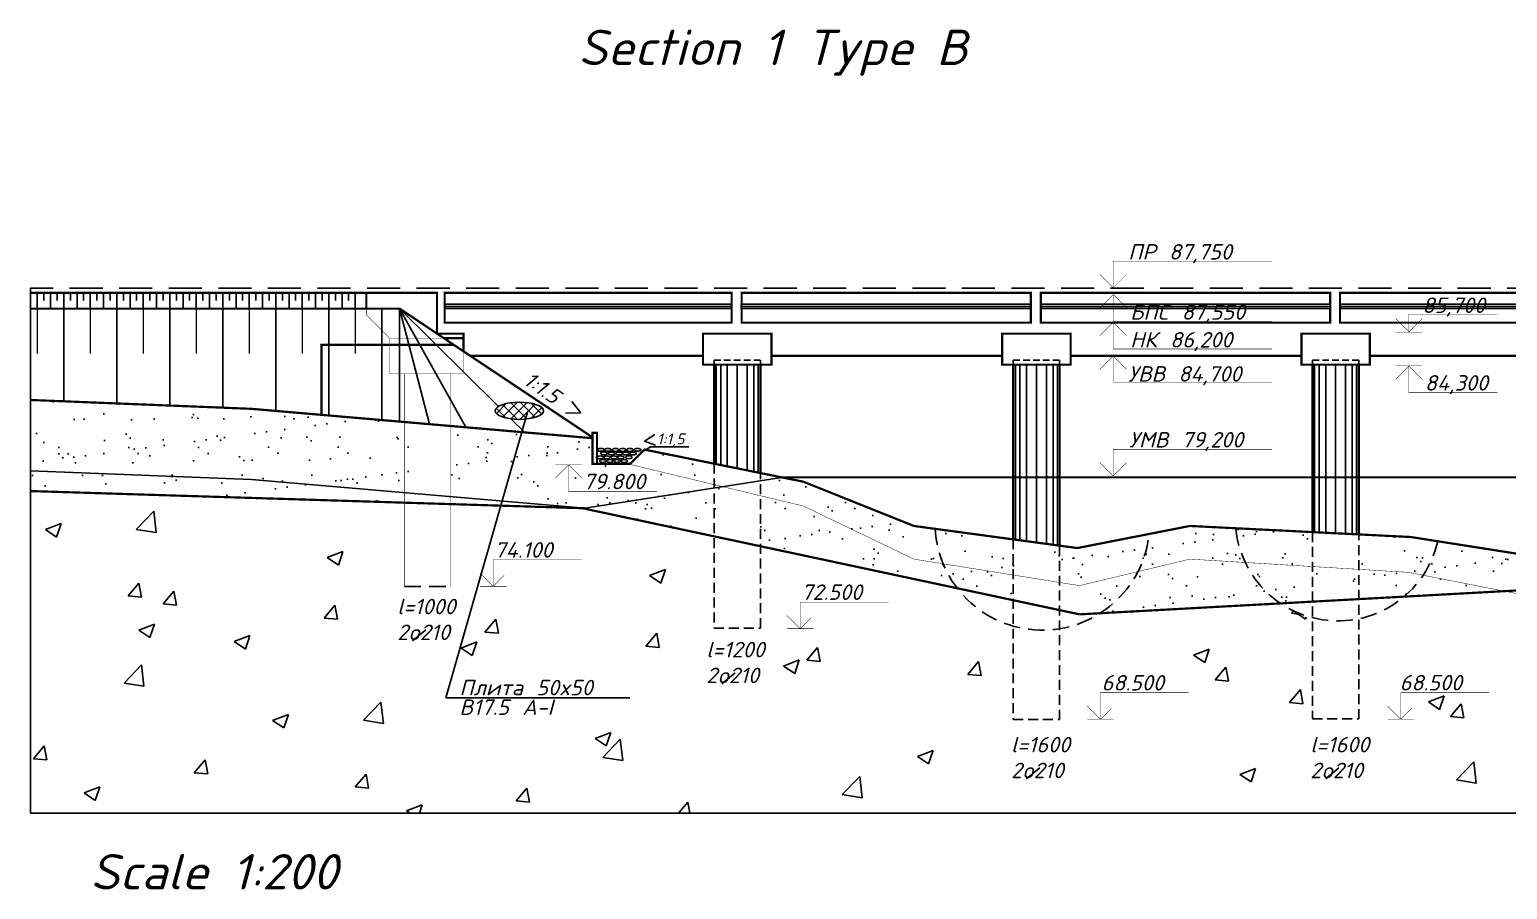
# Model space of a CAD drawing. Extents: x 107 to 891, y -110 to 307.
# Drawn here: x 107.2 to 441.9, y -106 to 88.5 of the extents above; entities that cross this region are included whole.
import ezdxf

# ---------------------------------------------------------------- set-up
doc = ezdxf.new("R2010")
doc.units = 0
doc.header["$LTSCALE"] = 1.178451
for name, pattern in [('DASHED2', [9.525, 6.35, -3.175]), ('HIDDEN', [9.525, 6.35, -3.175]), ('HIDDEN2', [4.7625, 3.175, -1.5875])]:
    doc.linetypes.add(name, pattern=pattern)
doc.layers.get('0').update_dxf_attribs({"linetype": 'CONTINUOUS'})
doc.layers.get('DEFPOINTS').update_dxf_attribs({"linetype": 'CONTINUOUS'})
doc.layers.add('2', color=7, linetype='CONTINUOUS')
doc.layers.get('0').off()
doc.styles.add('RAZMER', font='txt.shx', dxfattribs={"oblique": 15, "height": 2.5})
doc.styles.get("Standard").update_dxf_attribs({"font": 'txt.shx', "oblique": 15})
doc.styles.add('STYLE1', font='romant.shx', dxfattribs={"oblique": 15, "height": 8})
doc.linetypes.add('ZIGZAG', pattern='A,0.75,-0.2,[131,ltypeshp.shx,S=0.2,R=180,X=0.2,Y=0],-0.2', length=1.15)
doc.dimstyles.new('ISO-25_WS', dxfattribs={"dimscale": 1.178451, "dimtxt": 2.5, "dimasz": 2.5, "dimexe": 1.25, "dimexo": 0.625, "dimtad": 1, "dimdec": 4, "dimdsep": 46, "dimtxsty": 'Standard', "dimcen": 2.5, "dimadec": 0, "dimazin": 0, "dimtfac": 1, "dimtdec": 4, "dimtmove": 0, "dimatfit": 3, "dimfxl": 1, "dimtolj": 1, "dimtzin": 0, "dimarcsym": 0})
pattern_1 = [(37.5, (0, 121), (-0.32001, 9.78826), [0, -7.7216, 0, -8.636, 0, -8.255]), (7.5, (0, 121), (8.99047, 14.3365), [0, -4.1656, 0, -6.9596, 0, -2.667]), (327.5, (-6.248, 121), (15.81985, 0.02874), [0, -2.54, 0, -9.144, 0, -11.938]), (317.5, (-6.248, 121), (15.27113, 4.4586), [0, -1.27, 0, -5.9944, 0, -6.858])]

# ---------------------------------------------------------------- blocks, each defined once
blk = doc.blocks.new('_OBLIQUE')
at = {"color": 0, "linetype": 'ByBlock'}
blk.add_line((-0.5, -0.5), (0.5, 0.5), dxfattribs=at)
blk = doc.blocks.new('*D15')
at = {"color": 0, "linetype": 'ByBlock'}
for p, q in [((395.25, 16.56), (395.25, 17.33)), ((410.75, 16.56), (410.75, 17.33)), ((395.25, 16.08), (410.75, 16.08))]:
    blk.add_line(p, q, dxfattribs=at)
at = {"layer": 'DEFPOINTS', "color": 0, "linetype": 'ByBlock'}
for p in [(395.25, 15.94), (410.75, 16.08), (410.75, 15.94)]:
    blk.add_point(p, dxfattribs=at)
at = {"color": 0, "linetype": 'ByBlock', "xscale": 2.5, "yscale": 2.5, "zscale": 2.5, "rotation": 180}
blk.add_blockref('_OBLIQUE', (395.25, 16.08), dxfattribs=at)
at = {"color": 0, "linetype": 'ByBlock', "xscale": 2.5, "yscale": 2.5, "zscale": 2.5}
blk.add_blockref('_OBLIQUE', (410.75, 16.08), dxfattribs=at)
at = {"color": 0, "linetype": 'ByBlock', "insert": (403, 17.95), "char_height": 2.5, "attachment_point": 5, "style": 'RAZMER'}
blk.add_mtext('\\A1;310', dxfattribs=at)
blk = doc.blocks.new('*D20')
at = {"color": 0, "linetype": 'ByBlock'}
for p, q in [((183.5, 29.6), (183.5, 47.62)), ((199.5, 29.6), (199.5, 47.62)), ((183.5, 46.38), (199.5, 46.38))]:
    blk.add_line(p, q, dxfattribs=at)
at = {"layer": 'DEFPOINTS', "color": 0, "linetype": 'ByBlock'}
for p in [(199.5, 46.38), (183.5, 28.98), (199.5, 28.98)]:
    blk.add_point(p, dxfattribs=at)
at = {"color": 0, "linetype": 'ByBlock', "xscale": 2.5, "yscale": 2.5, "zscale": 2.5, "rotation": 180}
blk.add_blockref('_OBLIQUE', (183.5, 46.38), dxfattribs=at)
at = {"color": 0, "linetype": 'ByBlock', "xscale": 2.5, "yscale": 2.5, "zscale": 2.5}
blk.add_blockref('_OBLIQUE', (199.5, 46.38), dxfattribs=at)
at = {"color": 0, "linetype": 'ByBlock', "insert": (191.5, 48.25), "char_height": 2.5, "attachment_point": 5, "style": 'RAZMER'}
blk.add_mtext('\\A1;320', dxfattribs=at)
blk = doc.blocks.new('*D22')
at = {"color": 0, "linetype": 'ByBlock'}
for p, q in [((183.5, 30.23), (183.5, 61.25)), ((622.25, 30.23), (622.25, 61.25)), ((183.5, 60), (622.25, 60))]:
    blk.add_line(p, q, dxfattribs=at)
at = {"layer": 'DEFPOINTS', "color": 0, "linetype": 'ByBlock'}
for p in [(622.25, 60), (183.5, 29.6), (622.25, 29.6)]:
    blk.add_point(p, dxfattribs=at)
at = {"color": 0, "linetype": 'ByBlock', "xscale": 2.5, "yscale": 2.5, "zscale": 2.5, "rotation": 180}
blk.add_blockref('_OBLIQUE', (183.5, 60), dxfattribs=at)
at = {"color": 0, "linetype": 'ByBlock', "xscale": 2.5, "yscale": 2.5, "zscale": 2.5}
blk.add_blockref('_OBLIQUE', (622.25, 60), dxfattribs=at)
at = {"color": 0, "linetype": 'ByBlock', "insert": (402.88, 61.88), "char_height": 2.5, "attachment_point": 5, "style": 'RAZMER'}
blk.add_mtext('\\A1;8775', dxfattribs=at)
blk = doc.blocks.new('*D47')
at = {"color": 0, "linetype": 'ByBlock'}
for p, q in [((201.25, 29.605), (201.25, 47.48)), ((266.25, 29.605), (266.25, 47.48)), ((201.25, 46.23), (266.25, 46.23))]:
    blk.add_line(p, q, dxfattribs=at)
at = {"layer": 'DEFPOINTS', "color": 0, "linetype": 'ByBlock'}
for p in [(266.25, 46.23), (201.25, 28.98), (266.25, 28.98)]:
    blk.add_point(p, dxfattribs=at)
at = {"color": 0, "linetype": 'ByBlock', "xscale": 2.5, "yscale": 2.5, "zscale": 2.5, "rotation": 180}
blk.add_blockref('_OBLIQUE', (201.25, 46.23), dxfattribs=at)
at = {"color": 0, "linetype": 'ByBlock', "xscale": 2.5, "yscale": 2.5, "zscale": 2.5}
blk.add_blockref('_OBLIQUE', (266.25, 46.23), dxfattribs=at)
at = {"color": 0, "linetype": 'ByBlock', "insert": (233.75, 48.105), "char_height": 2.5, "attachment_point": 5, "style": 'RAZMER'}
blk.add_mtext('\\A1;1350', dxfattribs=at)
blk = doc.blocks.new('*D48')
at = {"color": 0, "linetype": 'ByBlock'}
for p, q in [((268.5, 29.605), (268.5, 47.48)), ((334, 29.605), (334, 47.48)), ((268.5, 46.23), (334, 46.23))]:
    blk.add_line(p, q, dxfattribs=at)
at = {"layer": 'DEFPOINTS', "color": 0, "linetype": 'ByBlock'}
for p in [(334, 46.23), (268.5, 28.98), (334, 28.98)]:
    blk.add_point(p, dxfattribs=at)
at = {"color": 0, "linetype": 'ByBlock', "xscale": 2.5, "yscale": 2.5, "zscale": 2.5, "rotation": 180}
blk.add_blockref('_OBLIQUE', (268.5, 46.23), dxfattribs=at)
at = {"color": 0, "linetype": 'ByBlock', "xscale": 2.5, "yscale": 2.5, "zscale": 2.5}
blk.add_blockref('_OBLIQUE', (334, 46.23), dxfattribs=at)
at = {"color": 0, "linetype": 'ByBlock', "insert": (301.25, 48.105), "char_height": 2.5, "attachment_point": 5, "style": 'RAZMER'}
blk.add_mtext('\\A1;1350', dxfattribs=at)
blk = doc.blocks.new('*D49')
at = {"color": 0, "linetype": 'ByBlock'}
for p, q in [((336.25, 29.605), (336.25, 47.48)), ((401.75, 29.605), (401.75, 47.48)), ((336.25, 46.23), (401.75, 46.23))]:
    blk.add_line(p, q, dxfattribs=at)
at = {"layer": 'DEFPOINTS', "color": 0, "linetype": 'ByBlock'}
for p in [(401.75, 46.23), (336.25, 28.98), (401.75, 28.98)]:
    blk.add_point(p, dxfattribs=at)
at = {"color": 0, "linetype": 'ByBlock', "xscale": 2.5, "yscale": 2.5, "zscale": 2.5, "rotation": 180}
blk.add_blockref('_OBLIQUE', (336.25, 46.23), dxfattribs=at)
at = {"color": 0, "linetype": 'ByBlock', "xscale": 2.5, "yscale": 2.5, "zscale": 2.5}
blk.add_blockref('_OBLIQUE', (401.75, 46.23), dxfattribs=at)
at = {"color": 0, "linetype": 'ByBlock', "insert": (369, 48.105), "char_height": 2.5, "attachment_point": 5, "style": 'RAZMER'}
blk.add_mtext('\\A1;1350', dxfattribs=at)
blk = doc.blocks.new('*D50')
at = {"color": 0, "linetype": 'ByBlock'}
for p, q in [((404, 29.605), (404, 47.48)), ((469.5, 29.605), (469.5, 47.48)), ((404, 46.23), (469.5, 46.23))]:
    blk.add_line(p, q, dxfattribs=at)
at = {"layer": 'DEFPOINTS', "color": 0, "linetype": 'ByBlock'}
for p in [(469.5, 46.23), (404, 28.98), (469.5, 28.98)]:
    blk.add_point(p, dxfattribs=at)
at = {"color": 0, "linetype": 'ByBlock', "xscale": 2.5, "yscale": 2.5, "zscale": 2.5, "rotation": 180}
blk.add_blockref('_OBLIQUE', (404, 46.23), dxfattribs=at)
at = {"color": 0, "linetype": 'ByBlock', "xscale": 2.5, "yscale": 2.5, "zscale": 2.5}
blk.add_blockref('_OBLIQUE', (469.5, 46.23), dxfattribs=at)
at = {"color": 0, "linetype": 'ByBlock', "insert": (436.75, 48.105), "char_height": 2.5, "attachment_point": 5, "style": 'RAZMER'}
blk.add_mtext('\\A1;1350', dxfattribs=at)
blk = doc.blocks.new('*D55')
at = {"color": 0, "linetype": 'ByBlock'}
for p, q in [((401.75, 30.23), (401.75, 47.48)), ((404, 30.23), (404, 47.48)), ((401.75, 46.23), (404, 46.23))]:
    blk.add_line(p, q, dxfattribs=at)
at = {"layer": 'DEFPOINTS', "color": 0, "linetype": 'ByBlock'}
for p in [(404, 46.23), (401.75, 29.605), (404, 29.605)]:
    blk.add_point(p, dxfattribs=at)
at = {"color": 0, "linetype": 'ByBlock', "xscale": 2.5, "yscale": 2.5, "zscale": 2.5, "rotation": 180}
blk.add_blockref('_OBLIQUE', (401.75, 46.23), dxfattribs=at)
at = {"color": 0, "linetype": 'ByBlock', "xscale": 2.5, "yscale": 2.5, "zscale": 2.5}
blk.add_blockref('_OBLIQUE', (404, 46.23), dxfattribs=at)
at = {"color": 0, "linetype": 'ByBlock', "insert": (402.875, 48.105), "char_height": 2.5, "attachment_point": 5, "style": 'RAZMER'}
blk.add_mtext('\\A1;5', dxfattribs=at)
blk = doc.blocks.new('*D56')
at = {"color": 0, "linetype": 'ByBlock'}
for p, q in [((334, 30.23), (334, 47.48)), ((336.25, 30.23), (336.25, 47.48)), ((334, 46.23), (336.25, 46.23))]:
    blk.add_line(p, q, dxfattribs=at)
at = {"layer": 'DEFPOINTS', "color": 0, "linetype": 'ByBlock'}
for p in [(336.25, 46.23), (334, 29.605), (336.25, 29.605)]:
    blk.add_point(p, dxfattribs=at)
at = {"color": 0, "linetype": 'ByBlock', "xscale": 2.5, "yscale": 2.5, "zscale": 2.5, "rotation": 180}
blk.add_blockref('_OBLIQUE', (334, 46.23), dxfattribs=at)
at = {"color": 0, "linetype": 'ByBlock', "xscale": 2.5, "yscale": 2.5, "zscale": 2.5}
blk.add_blockref('_OBLIQUE', (336.25, 46.23), dxfattribs=at)
at = {"color": 0, "linetype": 'ByBlock', "insert": (335.125, 48.105), "char_height": 2.5, "attachment_point": 5, "style": 'RAZMER'}
blk.add_mtext('\\A1;5', dxfattribs=at)
blk = doc.blocks.new('*D57')
at = {"color": 0, "linetype": 'ByBlock'}
for p, q in [((266.25, 30.23), (266.25, 47.48)), ((268.5, 30.23), (268.5, 47.48)), ((268.5, 46.23), (266.25, 46.23))]:
    blk.add_line(p, q, dxfattribs=at)
at = {"layer": 'DEFPOINTS', "color": 0, "linetype": 'ByBlock'}
for p in [(266.25, 46.23), (266.25, 29.605), (268.5, 29.605)]:
    blk.add_point(p, dxfattribs=at)
at = {"color": 0, "linetype": 'ByBlock', "xscale": 2.5, "yscale": 2.5, "zscale": 2.5, "rotation": 180}
blk.add_blockref('_OBLIQUE', (266.25, 46.23), dxfattribs=at)
at = {"color": 0, "linetype": 'ByBlock', "xscale": 2.5, "yscale": 2.5, "zscale": 2.5}
blk.add_blockref('_OBLIQUE', (268.5, 46.23), dxfattribs=at)
at = {"color": 0, "linetype": 'ByBlock', "insert": (267.375, 48.105), "char_height": 2.5, "attachment_point": 5, "style": 'RAZMER'}
blk.add_mtext('\\A1;5', dxfattribs=at)
blk = doc.blocks.new('*D58')
at = {"color": 0, "linetype": 'ByBlock'}
for p, q in [((199.5, 30.23), (199.5, 47.48)), ((201.25, 30.23), (201.25, 47.48)), ((201.25, 46.23), (199.5, 46.23))]:
    blk.add_line(p, q, dxfattribs=at)
at = {"layer": 'DEFPOINTS', "color": 0, "linetype": 'ByBlock'}
for p in [(199.5, 46.23), (199.5, 29.605), (201.25, 29.605)]:
    blk.add_point(p, dxfattribs=at)
at = {"color": 0, "linetype": 'ByBlock', "xscale": 2.5, "yscale": 2.5, "zscale": 2.5, "rotation": 180}
blk.add_blockref('_OBLIQUE', (199.5, 46.23), dxfattribs=at)
at = {"color": 0, "linetype": 'ByBlock', "xscale": 2.5, "yscale": 2.5, "zscale": 2.5}
blk.add_blockref('_OBLIQUE', (201.25, 46.23), dxfattribs=at)
at = {"color": 0, "linetype": 'ByBlock', "insert": (200.375, 48.105), "char_height": 2.5, "attachment_point": 5, "style": 'RAZMER'}
blk.add_mtext('\\A1;5', dxfattribs=at)
blk = doc.blocks.new('*D72')
at = {"color": 0, "linetype": 'ByBlock'}
for p, q in [((173.35, 17.85), (173.35, 47.58)), ((183.49, 29.53), (183.49, 47.58)), ((183.49, 46.33), (173.35, 46.33))]:
    blk.add_line(p, q, dxfattribs=at)
at = {"layer": 'DEFPOINTS', "color": 0, "linetype": 'ByBlock'}
for p in [(173.35, 46.33), (183.49, 28.91), (173.35, 17.23)]:
    blk.add_point(p, dxfattribs=at)
at = {"color": 0, "linetype": 'ByBlock', "xscale": 2.5, "yscale": 2.5, "zscale": 2.5, "rotation": 180}
blk.add_blockref('_OBLIQUE', (173.35, 46.33), dxfattribs=at)
at = {"color": 0, "linetype": 'ByBlock', "xscale": 2.5, "yscale": 2.5, "zscale": 2.5}
blk.add_blockref('_OBLIQUE', (183.49, 46.33), dxfattribs=at)
at = {"color": 0, "linetype": 'ByBlock', "insert": (178.42, 48.21), "char_height": 2.5, "attachment_point": 5, "style": 'RAZMER'}
blk.add_mtext('\\A1;200', dxfattribs=at)

msp = doc.modelspace()

# ---------------------------------------------------------------- hatches: boundary and pattern name
at = {"layer": '2'}
h = msp.add_hatch(dxfattribs=at)
h.set_pattern_fill('AR-SAND', color=256, scale=0.2, style=0)
h.set_pattern_definition(pattern_1)
h.paths.add_polyline_path([(263.5, -14.9799642), (233, -19.7723324), (232.4149325, -19.7541846), (263.5, -26.3856657)])
h.paths.add_polyline_path([(263.5, -14.7123324), (263.5, -9.9339485), (246.4651136, -6.4925573), (243.2442542, -9.7134168), (242.6711852, -9.7134168)], flags=16)
h.paths.add_polyline_path([(263.5, -14.9799642), (263.5, -14.7123324), (242.6711852, -9.7134168), (235.7442542, -9.7134168), (234.7442542, -9.7134168), (234.7442542, -7.8109534), (232.5, -7.2723324), (217.7799503, -5.8003274), (214.24647, -18.15779), (233, -19.7723324)])
h.paths.add_polyline_path([(232.5, -7.2723324), (234.7442542, -7.8109534), (234.7442542, -3.9224999), (218.711575, -2.5422031), (217.7799503, -5.8003274)])
h.paths.add_polyline_path([(214.24647, -18.15779), (217.7799503, -5.8003274), (201.1231467, -4.134647), (201.1231467, -17.0279675)])
h.paths.add_polyline_path([(217.7799503, -5.8003274), (218.711575, -2.5422031), (201.1231467, -1.0279675), (201.1231467, -4.134647)])
h.paths.add_polyline_path([(193.1231467, -16.3392258), (193.1231467, -3.334647), (157.5, 0.2276676), (107.5, 2.7276676), (107.5, -11.2723324), (157.5, -13.2723324)])
h.paths.add_polyline_path([(193.1231467, -3.334647), (193.1231467, -0.3392258), (157.5, 2.7276676), (107.5, 4.7276676), (107.5, 2.7276676), (157.5, 0.2276676)])
h.paths.add_polyline_path([(193.1231467, -18.5354253), (193.1231467, -16.3392258), (157.5, -13.2723324), (107.5, -11.2723324), (107.5, -15.8795518)])
h.paths.add_polyline_path([(232.311238, -16.3430142), (250.5927565, -16.3430142), (250.5927565, -11.0930142), (232.311238, -11.0930142)], flags=24)
h = msp.add_hatch(dxfattribs=at)
h.set_pattern_fill('ANSI37', color=256, scale=0.5, style=0)
h.set_pattern_definition([(45, (-372.4207, -208.7723), (-1.122532, 1.122532), []), (135, (-372.4207, -208.7723), (-1.122532, -1.122532), [])])
edge = h.paths.add_edge_path()
edge.add_ellipse((218.1722009, 2.2909812), major_axis=(5.4890911, 0), ratio=0.3537259474, start_angle=0, end_angle=360)
h = msp.add_hatch(dxfattribs=at)
h.set_pattern_fill('AR-SAND', color=256, scale=0.2, style=0)
h.set_pattern_definition(pattern_1)
h.paths.add_polyline_path([(399, -33.0299081), (399, -25.2223324), (370, -23.7723324), (344.5, -28.7723324), (339.25, -28.0628729), (339.25, -36.3523324), (345, -37.2723324), (370, -31.2723324)])
h.paths.add_polyline_path([(399, -40.8268778), (399, -33.0299081), (386.3322547, -32.262166, 0.1551521128), (391.406414, -41.2410734)])
h.paths.add_polyline_path([(391.406414, -41.2410734, -0.1551521128), (386.3322547, -32.262166), (370, -31.2723324), (351.5265233, -35.7059668, -0.1431463278), (346.3056647, -43.7011143)])
h.paths.add_polyline_path([(339.25, -36.3523324), (339.25, -42.5456657), (345, -43.7723324), (346.3056647, -43.7011143, 0.1431463278), (351.5265233, -35.7059668), (345, -37.2723324)])
h.paths.add_polyline_path([(307.5, -23.7723324), (282.5, -13.7723324), (277.55, -12.7723324), (271.5, -13.7229496), (271.5, -16.6323324), (282.5, -19.2723324), (307.5, -31.2723324), (331.25, -35.0723324), (331.25, -26.9817918)])
h.paths.add_polyline_path([(320.0507805, -38.4498322, -0.0842200554), (318.3685181, -33.0112953), (307.5, -31.2723324), (282.5, -19.2723324), (271.5, -16.6323324), (271.5, -28.0923324)])
h.paths.add_polyline_path([(318.3685181, -33.0112953, 0.0842200554), (320.0507805, -38.4498322), (331.25, -40.838999), (331.25, -35.0723324)])
h = msp.add_hatch(dxfattribs=at)
h.set_pattern_fill('AR-SAND', color=256, scale=0.2, style=0)
h.set_pattern_definition(pattern_1)
h.paths.add_polyline_path([(482.5, -19.7723324), (474.75, -21.9716567), (474.75, -29.3556657), (482.5, -26.7723324), (520, -20.7723324), (534.5, -16.8573324), (534.5, -13.6978879), (529.0909091, -12.7723324), (520, -14.7723324)])
h.paths.add_polyline_path([(482.5, -36.2723324), (483.0182694, -36.2205054, 0.1646828178), (486.9893844, -26.0540309), (482.5, -26.7723324), (474.75, -29.3556657), (474.75, -36.6950596)])
h.paths.add_polyline_path([(466.75, -32.0223324), (466.75, -24.241927), (445.5, -30.2723324), (420, -26.2723324), (407, -25.6223324), (407, -33.5147566), (419.5, -34.2723324), (441.1913229, -38.5255329), (448.423913, -38.131028)])
h.paths.add_polyline_path([(466.75, -37.1314233), (466.75, -32.0223324), (456.3728006, -35.4813988, 0.0416095835), (458.2511247, -37.5949983)], flags=17)
h.paths.add_polyline_path([(419.5, -34.2723324), (419.1023088, -34.2482299, -0.0967129532), (415.859002, -39.9072959), (441.1913229, -38.5255329)])
h.paths.add_polyline_path([(407, -33.5147566), (407, -40.3905142), (415.859002, -39.9072959, 0.0967129532), (419.1023088, -34.2482299)])

# ---------------------------------------------------------------- linework, layer by layer
for p, q in [((247.8229903, -5.84554), (245.9356247, -6.9963978)), ((256.5048666, -5.84554), (247.8229903, -5.84554)), ((155.5118748, -17.5497741), (155.5118748, -17.5497741)), ((182.6299939, -18.6955229), (182.6299939, -18.6955229)), ((187.2053681, -18.8444246), (187.2053681, -18.8444246)), ((202.1207605, -19.7735385), (202.1207605, -19.7735385)), ((209.7481129, -19.8412717), (209.7481129, -19.8412717)), ((110.8563114, -24.5681389), (114.4132528, -23.202757)), ((113.3822594, -26.2718763), (114.4122961, -23.2020769)), ((131.4114664, -24.5406122), (135.368202, -20.4168434)), ((135.9294361, -25.2408989), (135.3681887, -20.4164352)), ((236.8662319, -20.9870205), (236.8662319, -20.9870205)), ((110.855556, -24.5675682), (113.3824625, -26.2719882)), ((131.4112299, -24.5405456), (135.9292145, -25.2412585)), ((174.6575347, -30.9363086), (178.2144761, -29.5709267)), ((177.1836025, -32.6401397), (178.2136392, -29.5703403)), ((174.6568639, -30.935831), (177.1837704, -32.640251)), ((220.1490349, -31.300201), (220.1490349, -31.300201)), ((129.5502544, -39.6022576), (131.9992752, -36.6836283)), ((132.5839052, -39.8689934), (131.9965496, -36.6847106)), ((247.663026, -35.0043171), (250.1899326, -36.7087371)), ((247.6638077, -35.0048296), (251.2207492, -33.6394477)), ((250.1897578, -36.7085893), (251.2197946, -33.6387899)), ((129.5491929, -39.6020206), (132.5855943, -39.8676713)), ((137.5055385, -41.4089275), (139.9545593, -38.4902982)), ((140.5397724, -41.6753982), (139.9524168, -38.4911154)), ((261.94732, -37.3688971), (261.94732, -37.3688971)), ((137.5047126, -41.4087396), (140.5411141, -41.6743903)), ((173.9424723, -44.5967446), (176.3914931, -41.6781153)), ((176.9765401, -44.8634551), (176.3891845, -41.6791722)), ((392.980501, -43.4870436), (395.0032723, -43.8007636)), ((392.98062, -43.4866401), (393.5266054, -42.917606)), ((393.6753504, -43.1412892), (396.2022569, -44.8457092)), ((393.6763539, -43.1418717), (393.7977506, -43.0952719)), ((131.9742376, -47.3208912), (135.531179, -45.9555093)), ((134.5003043, -49.0247112), (135.530341, -45.9549118)), ((173.9415299, -44.5965481), (176.9779313, -44.8621988)), ((199.8557103, -45.7999129), (199.8557103, -45.7999129)), ((210.3794061, -47.7845617), (212.8284269, -44.8659324)), ((213.4133077, -48.051512), (212.8259521, -44.8672291)), ((396.2020686, -44.8454885), (396.3389171, -44.4376415)), ((131.9735799, -47.3203846), (134.5004865, -49.0248046)), ((153.5984168, -49.938922), (156.1253233, -51.643342)), ((153.5990744, -49.9394286), (157.1560159, -48.5740467)), ((156.1251412, -51.6432486), (157.1551779, -48.5734492)), ((204.9805106, -51.3894123), (208.5374521, -50.0240304)), ((207.5064597, -53.0931608), (208.5364964, -50.0233614)), ((210.3783472, -47.7843565), (213.4147486, -48.0500072)), ((246.8163399, -50.9723788), (249.2653607, -48.0537495)), ((249.8500754, -51.2395688), (249.2627198, -48.0552859)), ((204.9797421, -51.3888707), (207.5066486, -53.0932907)), ((246.8151644, -50.972165), (249.8515659, -51.2378157)), ((283.2532737, -54.1601959), (285.7022945, -51.2415666)), ((286.2868431, -54.4276257), (285.6994875, -51.2433428)), ((330.1364469, -53.0397598), (330.1364469, -53.0397598)), ((370.8201905, -52.9924646), (373.3470971, -54.6968846)), ((370.8214026, -52.9931462), (374.378344, -51.6277643)), ((373.3468809, -54.696609), (374.3769177, -51.6268096)), ((128.6365604, -59.3380027), (132.593296, -55.2142339)), ((133.1545218, -60.0383014), (132.5932743, -55.2138377)), ((277.9859043, -55.4573567), (280.5128108, -57.1617767)), ((277.9867837, -55.4579333), (281.5437251, -54.0925514)), ((280.5126151, -57.1616104), (281.5426518, -54.091811)), ((281.3483308, -55.146648), (281.3483308, -55.146648)), ((283.2519817, -54.1599734), (286.2883832, -54.4256241)), ((319.6902075, -57.3480131), (322.1392283, -54.4293837)), ((322.7236108, -57.6156825), (322.1362552, -54.4313997)), ((375.6906762, -58.6167483), (378.139697, -55.698119)), ((378.7232489, -58.8856165), (378.1358933, -55.7013336)), ((128.6363161, -59.3378465), (133.1543008, -60.0385595)), ((319.688799, -57.3477819), (322.7252004, -57.6134326)), ((375.6886851, -58.6164738), (378.7250865, -58.8821245)), ((392.5640751, -63.7236473), (395.0130959, -60.8050179)), ((395.5971461, -63.9917962), (395.0097905, -60.8075134)), ((421.8649028, -61.0577902), (421.8649028, -61.0577902)), ((423.9993298, -63.5949754), (427.5562713, -62.2295935)), ((426.5249258, -65.2985097), (427.5549626, -62.2287103)), ((427.5117339, -61.7896084), (427.5117339, -61.7896084)), ((162.2972135, -67.7739949), (165.854155, -66.408613)), ((164.8231615, -69.4777324), (165.8531983, -66.407933)), ((182.8523686, -67.7464683), (186.8091042, -63.6226995)), ((187.3703383, -68.446755), (186.8090908, -63.6222913)), ((222.0966582, -65.3172445), (222.0966582, -65.3172445)), ((392.5624336, -63.7233988), (395.598835, -63.9890495)), ((397.7543008, -65.1159406), (397.7543008, -65.1159406)), ((423.9982286, -63.5943288), (426.5251352, -65.2987488)), ((428.9992508, -66.9112072), (432.0356523, -67.1768579)), ((429.0010089, -66.9114644), (431.4500297, -63.992835)), ((432.0339138, -67.1798531), (431.4465582, -63.9955702)), ((162.2964582, -67.7734243), (164.8233647, -69.4778442)), ((182.852132, -67.7464017), (187.3701167, -68.4471146)), ((108.117289, -76.4324795), (110.5663098, -73.5138501)), ((111.1512721, -76.6987358), (110.5639165, -73.5144529)), ((235.3026204, -71.8419103), (237.8295269, -73.5463303)), ((235.3034866, -71.842516), (238.860428, -70.4771341)), ((237.0681768, -76.1549339), (241.0249124, -72.0311651)), ((237.8293169, -73.546182), (238.8593537, -70.4763826)), ((241.5861548, -76.8552086), (241.0249073, -72.0307449)), ((338.5857157, -72.0217032), (338.5857157, -72.0217032)), ((108.1164605, -76.4322598), (111.152862, -76.6979105)), ((144.5542228, -79.6202966), (147.0032436, -76.7016672)), ((147.5880397, -79.8867927), (147.0006841, -76.7025098)), ((237.067948, -76.1549568), (241.5859326, -76.8556698)), ((308.3087825, -75.9103964), (310.8356891, -77.6148163)), ((308.3097597, -75.911037), (311.8667011, -74.5456551)), ((310.8354723, -77.6146316), (311.865509, -74.5448322)), ((338.5026282, -75.286537), (338.5026282, -75.286537)), ((407.0278566, -76.2239763), (407.0278566, -76.2239763)), ((409.9267496, -76.2699349), (409.9267496, -76.2699349)), ((144.5532778, -79.6200682), (147.5896792, -79.8857189)), ((147.1135706, -78.9527695), (147.1135706, -78.9527695)), ((180.9911566, -82.8081137), (183.4401774, -79.8894843)), ((184.0248074, -83.0748495), (183.4374518, -79.8905666)), ((381.3149447, -79.9788824), (383.8418512, -81.6833024)), ((381.3160327, -79.9795581), (384.8729742, -78.6141762)), ((383.8416277, -81.6830812), (384.8716644, -78.6132818)), ((430.335609, -81.2358106), (434.2923446, -77.1120419)), ((434.853632, -81.9361631), (434.2923845, -77.1116994)), ((119.6139164, -84.1585776), (123.1708579, -82.7931957)), ((122.1398634, -85.8623039), (123.1699001, -82.7925045)), ((180.9900951, -82.8078767), (184.0264965, -83.0735274)), ((217.4280904, -85.9959308), (219.8771112, -83.0773014)), ((220.4615751, -86.2629064), (219.8742195, -83.0786235)), ((291.283985, -84.5633994), (295.2407206, -80.4396307)), ((295.8019713, -85.2636622), (295.2407238, -80.4391984)), ((406.6940385, -80.7880704), (406.6940385, -80.7880704)), ((408.5009703, -81.0939052), (408.5009703, -81.0939052)), ((430.3354977, -81.2363037), (434.8534824, -81.9370166)), ((119.6131743, -84.1579779), (122.1400808, -85.8623978)), ((192.6201895, -88.2270986), (196.1771309, -86.8617167)), ((195.534714, -88.7723324), (196.1760555, -86.8609541)), ((217.4269124, -85.9956851), (220.4633138, -86.2613358)), ((254.2102428, -88.7723324), (256.314045, -86.2651186)), ((256.7731662, -88.7723324), (256.3109872, -86.2666804)), ((291.2837639, -84.563512), (295.8017485, -85.2642249)), ((107.5, -88.7723324), (707.5, -88.7723324)), ((192.6193364, -88.2264639), (193.4286197, -88.7723324))]:
    msp.add_line(p, q, dxfattribs=at)
for points, const_width in [([(352.623065, 30.1405735), (352.623065, 36.1405735), (388.623065, 36.1405735)], 0.1), ([(352.623065, 30.1405735), (349.623065, 33.1405735)], 0.1), ([(352.6660844, 30.1405735), (355.6660844, 33.1405735)], 0.1), ([(205.5, 18.7276676), (205.5, 19.7276676), (199.5, 19.7276676), (199.5, 28.9776676), (183.5, 28.9776676), (183.5, 25.4836747)], 0.5), ([(352.623065, 28.5608687), (349.623065, 25.5608687)], 0.1), ([(352.623065, 28.5608687), (352.623065, 22.5608687), (388.623065, 22.5608687)], 0.1), ([(352.6660844, 28.5608687), (355.6660844, 25.5608687)], 0.1), ([(234.7442542, -3.7442577), (191.0385281, 25.392893), (107.5, 25.392893)], 0.5), ([(109, 25.2276676), (109, 15.2276676)], 0.3), ([(121, 25.2276676), (121, 15.2276676)], 0.3), ([(133, 25.2276676), (133, 15.2276676)], 0.3), ([(145, 25.2276676), (145, 15.2276676)], 0.3), ([(157, 25.2276676), (157, 15.2276676)], 0.3), ([(169, 25.2276676), (169, 15.2276676)], 0.3), ([(181, 25.2276676), (181, 15.2276676)], 0.3), ([(419.5869904, 20.1573032), (419.5869904, 24.1573032), (439.5869904, 24.1573032)], 0.1), ([(352.623065, 22.2670045), (349.623065, 19.2670045)], 0.1), ([(352.623065, 22.2670045), (352.623065, 16.2670045), (388.623065, 16.2670045)], 0.1), ([(352.6660844, 22.2670045), (355.6660844, 19.2670045)], 0.1), ([(419.5869904, 20.1573032), (416.5869904, 23.1573032)], 0.1), ([(416.5869904, 20.0718937), (422.5869904, 20.0718937)], 0.1), ([(419.6300098, 20.1573032), (422.6300098, 23.1573032)], 0.1), ([(203.1039649, 17.2276676), (173.3539649, 17.2276676), (173.3539649, 1.4918958)], 0.5), ([(205.5, 15.8095538), (205.5, 18.7276676), (201.1538642, 18.7276676)], 0.5), ([(207.0363661, 14.7276676), (259.75, 14.7276676)], 0.5), ([(275.25, 14.7276676), (327.5, 14.7276676)], 0.5), ([(343, 14.7276676), (395.25, 14.7276676)], 0.5), ([(352.623065, 14.6670918), (349.623065, 11.6670918)], 0.1), ([(352.623065, 14.6670918), (352.623065, 8.6670918), (388.623065, 8.6670918)], 0.1), ([(352.6660844, 14.6670918), (355.6660844, 11.6670918)], 0.1), ([(410.75, 14.7276676), (463, 14.7276676)], 0.5), ([(410.75, 14.7276676), (463, 14.7276676)], 0.5), ([(262.25, 12.7276676), (262.25, -9.6814233)], 0.5), ([(272.75, 12.7276676), (272.75, -11.8026354)], 0.5), ([(330, 12.7276676), (330, -26.8128729)], 0.5), ([(340.5, 12.7276676), (340.5, -28.2317918)], 0.5), ([(397.75, 12.7276676), (397.75, -25.1598324)], 0.5), ([(408.25, 12.7276676), (408.25, -25.6848324)], 0.5), ([(416.5869904, 12.5533037), (422.5869904, 12.5533037)], 0.1), ([(419.5869904, 12.3765054), (416.5869904, 9.3765054)], 0.1), ([(419.5869904, 12.3765054), (419.5869904, 6.3765054), (439.5869904, 6.3765054)], 0.1), ([(419.6300098, 12.3765054), (422.6300098, 9.3765054)], 0.1), ([(107.5, 4.7276676), (157.5, 2.7276676)], 0.5), ([(157.5, 2.7276676), (234.7442542, -3.9224999)], 0.5), ([(235.7442542, -9.7134168), (243.2442542, -9.7134168), (246.4651136, -6.4925573), (282.5, -13.7723324)], 0.5), ([(352.623065, -12.4398748), (352.623065, -6.4398748), (388.623065, -6.4398748)], 0.1), ([(226.3097476, -9.9420883), (232.3097476, -9.9420883)], 0.1), ([(229.3097476, -9.9420883), (226.3097476, -12.9420883)], 0.1), ([(229.3097476, -9.9420883), (229.3097476, -15.9420883), (249.3097476, -15.9420883)], 0.1), ([(229.352767, -9.9420883), (232.352767, -12.9420883)], 0.1), ([(352.623065, -12.4398748), (349.623065, -9.4398748)], 0.1), ([(352.6660844, -12.4398748), (355.6660844, -9.4398748)], 0.1), ([(277.55, -12.7723324), (529.0909091, -12.7723324)], 0.5), ([(233, -19.7723324), (107.5, -15.8795518)], 0.5), ([(282.5, -13.7723324), (307.5, -23.7723324)], 0.5), ([(232.5, -19.7723324), (345, -43.7723324)], 0.5), ([(307.5, -23.7723324), (344.5, -28.7723324)], 0.5), ([(344.5, -28.7723324), (370, -23.7723324)], 0.5), ([(370, -23.7723324), (420, -26.2723324)], 0.5), ([(420, -26.2723324), (445.5, -30.2723324)], 0.5), ([(212.25, -37.4428394), (212.25, -31.4428394), (232.25, -31.4428394)], 0.1), ([(212.25, -37.4428394), (209.25, -34.4428394)], 0.1), ([(212.25, -37.4428394), (214.75, -34.9428394)], 0.1), ([(345, -43.7723324), (482.5, -36.2723324)], 0.5), ([(209.25, -37.4428394), (215.25, -37.4428394)], 0.1), ([(281.75, -47), (281.75, -41), (301.75, -41)], 0.1), ([(281.75, -47), (278.75, -44)], 0.1), ([(281.75, -47), (284.25, -44.5)], 0.1), ([(278.75, -47), (284.75, -47)], 0.1), ([(349.75, -67.5), (349.75, -61.5), (369.75, -61.5)], 0.1), ([(417.75, -67.4834954), (417.75, -61.4834954), (437.75, -61.4834954)], 0.1), ([(349.75, -67.5), (346.75, -64.5)], 0.1), ([(349.75, -67.5), (352.25, -65)], 0.1), ([(417.75, -67.4834954), (414.75, -64.4834954)], 0.1), ([(417.75, -67.4834954), (420.25, -64.9834954)], 0.1), ([(346.75, -67.5), (352.75, -67.5)], 0.1), ([(414.75, -67.4834954), (420.75, -67.4834954)], 0.1)]:
    msp.add_lwpolyline(points, dxfattribs=dict(at, const_width=const_width))
msp.add_lwpolyline([(183.25, 28.9776676, 0.5, 0.5, 0), (107.5, 28.9776676, 0.5, 0.5, 0)], format="xyseb", dxfattribs=at)
for points in [[(107.5, 30), (107.5, -88.7723324)], [(109, 28.7276676), (109, 25.2276676)], [(110.5, 28.7276676), (110.5, 27.2276676)], [(112, 28.7276676), (112, 25.2276676)], [(113.5, 28.7276676), (113.5, 27.2276676)], [(115, 28.7276676), (115, 25.2276676)], [(116.5, 28.7276676), (116.5, 27.2276676)], [(118, 28.7276676), (118, 25.2276676)], [(119.5, 28.7276676), (119.5, 27.2276676)], [(121, 28.7276676), (121, 25.2276676)], [(122.5, 28.7276676), (122.5, 27.2276676)], [(124, 28.7276676), (124, 25.2276676)], [(125.5, 28.7276676), (125.5, 27.2276676)], [(127, 28.7276676), (127, 25.2276676)], [(128.5, 28.7276676), (128.5, 27.2276676)], [(130, 28.7276676), (130, 25.2276676)], [(131.5, 28.7276676), (131.5, 27.2276676)], [(133, 28.7276676), (133, 25.2276676)], [(134.5, 28.7276676), (134.5, 27.2276676)], [(136, 28.7276676), (136, 25.2276676)], [(137.5, 28.7276676), (137.5, 27.2276676)], [(139, 28.7276676), (139, 25.2276676)], [(140.5, 28.7276676), (140.5, 27.2276676)], [(142, 28.7276676), (142, 25.2276676)], [(143.5, 28.7276676), (143.5, 27.2276676)], [(145, 28.7276676), (145, 25.2276676)], [(146.5, 28.7276676), (146.5, 27.2276676)], [(148, 28.7276676), (148, 25.2276676)], [(149.5, 28.7276676), (149.5, 27.2276676)], [(151, 28.7276676), (151, 25.2276676)], [(152.5, 28.7276676), (152.5, 27.2276676)], [(154, 28.7276676), (154, 25.2276676)], [(155.5, 28.7276676), (155.5, 27.2276676)], [(157, 28.7276676), (157, 25.2276676)], [(158.5, 28.7276676), (158.5, 27.2276676)], [(160, 28.7276676), (160, 25.2276676)], [(161.5, 28.7276676), (161.5, 27.2276676)], [(163, 28.7276676), (163, 25.2276676)], [(164.5, 28.7276676), (164.5, 27.2276676)], [(166, 28.7276676), (166, 25.2276676)], [(167.5, 28.7276676), (167.5, 27.2276676)], [(169, 28.7276676), (169, 25.2276676)], [(170.5, 28.7276676), (170.5, 27.2276676)], [(172, 28.7276676), (172, 25.2276676)], [(173.5, 28.7276676), (173.5, 27.2276676)], [(175, 28.7276676), (175, 25.2276676)], [(176.5, 28.7276676), (176.5, 27.2276676)], [(178, 28.7276676), (178, 25.2276676)], [(179.5, 28.7276676), (179.5, 27.2276676)], [(181, 28.7276676), (181, 25.2276676)], [(115, 25.2276676), (115, 4.4276676)], [(127, 25.2276676), (127, 3.9476676)], [(139, 25.2276676), (139, 3.4676676)], [(151, 25.2276676), (151, 2.9876676)], [(163, 25.2276676), (163, 2.2541577)], [(175, 25.2276676), (175, 1.2210451)], [(187, 25.2276676), (187, 0.1879325)], [(191.0385281, 25.392893), (191.0385281, -0.1597553)], [(191.0385281, 25.392893), (197.7890798, -0.7409286)], [(191.0385281, 25.392893), (206.0151886, -1.4491367)], [(191.0385281, 25.392893), (213.4303535, 3.2690194)], [(201.3652405, 26.3928697), (266.1577676, 26.3928697)], [(201.3652405, 25.8928697), (266.1577676, 25.8928697)], [(201.3652405, 25.3928697), (266.1577676, 25.3928697)], [(268.2196015, 26.3928697), (334, 26.3928697)], [(268.2196015, 25.8928697), (334, 25.8928697)], [(268.2196015, 25.3928697), (334, 25.3928697)], [(336.5340923, 26.3928697), (401.9581837, 26.3928697)], [(336.5340923, 25.8928697), (401.9581837, 25.8928697)], [(336.5340923, 25.3928697), (401.9581837, 25.3928697)], [(404, 26.3928697), (469.4240914, 26.3928697)], [(404, 25.8928697), (469.4240914, 25.8928697)], [(404, 25.3928697), (469.4240914, 25.3928697)], [(262.75, 12.7276676), (262.75, -9.7824334)], [(263.75, 12.7276676), (263.75, -9.9844536)], [(265.25, 12.7276676), (265.25, -10.2874839)], [(267.5, 12.7276676), (267.5, -10.7420293)], [(269.75, 12.7276676), (269.75, -11.1965748)], [(271.25, 12.7276676), (271.25, -11.4996051)], [(272.25, 12.7276676), (272.25, -11.7016253)], [(330.5, 12.7276676), (330.5, -26.8804405)], [(331.5, 12.7276676), (331.5, -27.0155756)], [(333, 12.7276676), (333, -27.2182783)], [(335.25, 12.7276676), (335.25, -27.5223324)], [(337.5, 12.7276676), (337.5, -27.8263864)], [(339, 12.7276676), (339, -28.0290891)], [(340, 12.7276676), (340, -28.1642243)], [(398.25, 12.7276676), (398.25, -25.1848324)], [(399.25, 12.7276676), (399.25, -25.2348324)], [(400.75, 12.7276676), (400.75, -25.3098324)], [(403, 12.7276676), (403, -25.4223324)], [(405.25, 12.7276676), (405.25, -25.5348324)], [(406.75, 12.7276676), (406.75, -25.6098324)], [(407.75, 12.7276676), (407.75, -25.6598324)], [(228.610964, 1.7654165), (232.0718552, 1.8390751), (230.0762303, 4.3826382)], [(220, 1.9637407), (201.5287188, -62.6349405), (243.16134, -62.6349405)], [(216.2626397, 0.4706257), (219.3692663, -2.5988255)], [(248.8397157, -3.0884711), (246.5295187, -4.6156363), (248.9655126, -5.484752)], [(194, -49.7509831), (197, -47.2509831)], [(264, -59.5), (267, -57)], [(333, -81), (336, -78.5)], [(400.75, -81), (403.75, -78.5)]]:
    msp.add_lwpolyline(points, dxfattribs=at)
at = {"layer": '2', "linetype": 'HIDDEN'}
msp.add_lwpolyline([(707.5, 30), (107.5, 30)], dxfattribs=at)
at = {"layer": '2', "const_width": 0.5}
for points in [[(201.25, 22.23), (266.25, 22.23), (266.25, 28.98), (201.25, 28.98)], [(268.5, 22.23), (334, 22.23), (334, 28.98), (268.5, 28.98)], [(336.25, 22.23), (401.75, 22.23), (401.75, 28.98), (336.25, 28.98)], [(404, 22.23), (469.5, 22.23), (469.5, 28.98), (404, 28.98)], [(259.75, 12.7276676), (275.25, 12.7276676), (275.25, 19.7276676), (259.75, 19.7276676)], [(327.5, 12.7276676), (343, 12.7276676), (343, 19.7276676), (327.5, 19.7276676)], [(395.25, 12.7276676), (410.75, 12.7276676), (410.75, 19.7276676), (395.25, 19.7276676)], [(235.7442542, -2.7134168), (234.7442542, -2.7134168), (234.7442542, -9.7134168), (235.7442542, -9.7134168)]]:
    msp.add_lwpolyline(points, close=True, dxfattribs=at)
at = {"layer": '2', "linetype": 'HIDDEN2', "const_width": 0.1}
for points in [[(183.5, 25.2590805), (183.5, 23.9776676), (188.75, 18.7276676)], [(201.1538642, 18.7276676), (188.75, 18.7276676), (188.75, 10.7276676), (205.5, 10.7276676), (205.5, 15.6972558)], [(192.1258124, 10.6161257), (192.1258124, -37.4688743)], [(202.6258124, 10.6161257), (202.6258124, -37.4688743)]]:
    msp.add_lwpolyline(points, dxfattribs=at)
at = {"layer": '2', "linetype": 'DASHED2', "ltscale": 0.2}
for points in [[(262.25, 12.7276676), (262.25, 13.7276676), (272.75, 13.7276676), (272.75, 12.7276676)], [(330, 12.7276676), (330, 13.7276676), (340.5, 13.7276676), (340.5, 12.7276676)], [(397.75, 12.7276676), (397.75, 13.7276676), (408.25, 13.7276676), (408.25, 12.7276676)]]:
    msp.add_lwpolyline(points, dxfattribs=at)
at = {"layer": '2', "linetype": 'HIDDEN2', "ltscale": 0.7, "const_width": 0.1}
msp.add_lwpolyline([(242.6711852, -9.7134168), (282.5, -19.2723324), (307.5, -31.2723324), (345, -37.2723324), (370, -31.2723324), (419.5, -34.2723324), (445, -39.2723324), (482.5, -26.7723324), (520, -20.7723324), (562.9133858, -9.1857182)], dxfattribs=at)
at = {"layer": '2', "linetype": 'DASHED2', "ltscale": 0.3}
for points in [[(262.25, -9.6814233), (262.25, -46.8836595), (272.75, -46.8836595), (272.75, -11.8026354)], [(397.75, -25.1598324), (397.75, -67.4325741), (408.25, -67.4325741), (408.25, -25.6848324)], [(330, -26.8128729), (330, -67.5837856), (340.5, -67.5837856), (340.5, -28.2317918)]]:
    msp.add_lwpolyline(points, dxfattribs=at)
at = {"layer": '2', "linetype": 'ZIGZAG', "ltscale": 5}
for points in [[(107.5, -11.2723324), (157.5, -13.2723324)], [(157.5, -13.2723324), (233, -19.7723324)], [(233, -19.7723324), (277.55, -12.7723324)]]:
    msp.add_lwpolyline(points, dxfattribs=at)
at = {"layer": '2', "linetype": 'HIDDEN2'}
for points in [[(312.3027629, -24.3215788, 0.9243842324), (360.7735855, -25.5320235, 0.7631565821)], [(380.4041492, -24.4945001, 0.8460168317), (426.105206, -27.2612361, 0.7631565821)]]:
    msp.add_lwpolyline(points, format="xyb", dxfattribs=at)
msp.add_lwpolyline([(192.1258124, -37.4688743), (202.6258124, -37.4688743)], dxfattribs=at)
at = {"layer": '2'}
msp.add_ellipse((218.1722009, 2.2909812), major_axis=(5.4890911, 0), ratio=0.3537259474, dxfattribs=at)
at = {"layer": '2', "extrusion": (0, 0, -1)}
for centre in [(236.593981, -6.5431936), (238.2071082, -6.5431936), (239.9354583, -6.5815579), (241.5485854, -6.5815579), (243.1617126, -6.5815579), (244.9284737, -6.5431936), (236.4382511, -8.2696538), (237.0548731, -9.0753344), (237.3237301, -7.3488742), (237.9382511, -8.2696538), (238.6680002, -9.0753344), (239.0520802, -7.3872385), (239.5513783, -8.2696538), (240.2811273, -9.0753344), (240.6652074, -7.3872385), (241.1645054, -8.2696538), (241.8942545, -9.0753344), (242.2783345, -7.3872385), (242.9312666, -8.2312895), (243.8914616, -7.3872385)]:
    msp.add_ellipse(centre, major_axis=(-0.7489521, 0), ratio=0.4354209719, dxfattribs=at)
msp.add_ellipse((236.325124, -8.2696538), major_axis=(-0.7489521, 0), ratio=0.4354209719, start_param=5.600017287, end_param=6.9663533274, dxfattribs=at)

# ---------------------------------------------------------------- texts
at = {"layer": '2', "style": 'STYLE1', "oblique": 15}
for s, p in [('Section 1 Type B', (231.5, 80.5)), ('Scale 1:200', (121, -106))]:
    msp.add_text(s, height=8, dxfattribs=at).set_placement(p)
at = {"layer": '2', "oblique": 15}
for s, height, p in [('ПР 87,750', 3.5, (356.0168662, 36.4904831)), ('85,700', 3.5, (422.6428818, 24.4098116)), ('БПС 87,550', 3.5, (356.4579233, 22.8934901)), ('НК 86,200', 3.5, (356.4579233, 16.5996246)), ('УВВ 84,700', 3.5, (356.0388758, 8.8787362)), ('84,300', 3.5, (423.1918066, 6.8445734)), ('1:1,5', 2.5, (249.307762, -5.3427526)), ('УМВ 79,200', 3.5, (356.2373913, -6.023158)), ('79.800', 3.5, (232.6029047, -15.4680142)), ('74.100', 3.5, (212.5, -30.9428394)), ('72.500', 3.5, (282, -40.5)), ('l=1000', 3.5, (190.5, -43.7509831)), ('2o210', 3.5, (190.5, -49.5843164)), ('l=1200', 3.5, (260.5, -53.5)), ('2o210', 3.5, (260.5, -59.3333333)), ('Плита 50x50', 3.5, (204.5817772, -62.0804461)), ('68.500', 3.5, (350, -61)), ('68.500', 3.5, (417.5, -60.9834954)), ('B17.5 A-I', 3.5, (204.5817772, -66.5275406)), ('l=1600', 3.5, (329.5, -75)), ('l=1600', 3.5, (397.25, -75)), ('2o210', 3.5, (329.5, -80.8333333)), ('2o210', 3.5, (397.25, -80.8333333))]:
    msp.add_text(s, height=height, dxfattribs=at).set_placement(p)
msp.add_text('1:1.5', height=3.5, rotation=325.224859431, dxfattribs=at).set_placement((218.8205548, 8.5061352))

# ---------------------------------------------------------------- dimensions: what is measured, and where the dimension line sits
at = {"layer": '2'}
for base, p1, p2, override, picture, middle in [((622.25, 60), (183.5, 29.6026676), (622.25, 29.6026676), {"dimscale": 1, "dimtxt": 2, "dimlfac": 20, "dimtxsty": 'RAZMER', "dimblk1": 'OBLIQUE', "dimblk2": 'OBLIQUE', "dimsah": 1}, '*D22', (402.875, 61.875)), ((173.3539649, 46.333629), (183.4894876, 28.90521), (173.3539649, 17.2276676), {"dimscale": 1, "dimtxt": 2, "dimdec": 0, "dimlfac": 19.76, "dimtxsty": 'RAZMER', "dimblk1": 'OBLIQUE', "dimblk2": 'OBLIQUE', "dimsah": 1}, '*D72', (178.4217262, 48.208629)), ((266.25, 46.23), (201.25, 28.98), (266.25, 28.98), {"dimscale": 1, "dimtxt": 2, "dimdec": 0, "dimlfac": 20.77, "dimtxsty": 'RAZMER', "dimblk1": 'OBLIQUE', "dimblk2": 'OBLIQUE', "dimsah": 1}, '*D47', (233.75, 48.105)), ((334, 46.23), (268.5, 28.98), (334, 28.98), {"dimscale": 1, "dimtxt": 2, "dimdec": 0, "dimlfac": 20.61, "dimtxsty": 'RAZMER', "dimblk1": 'OBLIQUE', "dimblk2": 'OBLIQUE', "dimsah": 1}, '*D48', (301.25, 48.105)), ((401.75, 46.23), (336.25, 28.98), (401.75, 28.98), {"dimscale": 1, "dimtxt": 2, "dimdec": 0, "dimlfac": 20.61, "dimtxsty": 'RAZMER', "dimblk1": 'OBLIQUE', "dimblk2": 'OBLIQUE', "dimsah": 1}, '*D49', (369, 48.105)), ((469.5, 46.23), (404, 28.98), (469.5, 28.98), {"dimscale": 1, "dimtxt": 2, "dimdec": 0, "dimlfac": 20.61, "dimtxsty": 'RAZMER', "dimblk1": 'OBLIQUE', "dimblk2": 'OBLIQUE', "dimsah": 1}, '*D50', (436.75, 48.105)), ((410.75, 16.0758766), (395.25, 15.9357992), (410.75, 15.9357992), {"dimscale": 1, "dimtxt": 2, "dimlfac": 20, "dimtxsty": 'RAZMER', "dimblk1": 'OBLIQUE', "dimblk2": 'OBLIQUE', "dimsah": 1}, '*D15', (403, 17.9508766))]:
    dim = msp.add_linear_dim(base=base, p1=p1, p2=p2, dimstyle='ISO-25_WS', override=override, dxfattribs=at)
    dim.commit()
    dim.dimension.update_dxf_attribs({"geometry": picture, "text_midpoint": middle})
for base, p1, p2, override, picture, middle in [((199.5, 46.375), (183.5, 28.9776676), (199.5, 28.9776676), {"dimscale": 1, "dimtxt": 2, "dimlfac": 20, "dimtxsty": 'RAZMER', "dimblk1": 'OBLIQUE', "dimblk2": 'OBLIQUE', "dimsah": 1}, '*D20', (191.5, 46.375)), ((199.5, 46.23), (201.25, 29.605), (199.5, 29.605), {"dimscale": 1, "dimtxt": 2, "dimdec": 0, "dimlfac": 2.7, "dimtxsty": 'RAZMER', "dimblk1": 'OBLIQUE', "dimblk2": 'OBLIQUE', "dimsah": 1}, '*D58', (200.375, 46.23)), ((266.25, 46.23), (268.5, 29.605), (266.25, 29.605), {"dimscale": 1, "dimtxt": 2, "dimdec": 0, "dimlfac": 2.3, "dimtxsty": 'RAZMER', "dimblk1": 'OBLIQUE', "dimblk2": 'OBLIQUE', "dimsah": 1}, '*D57', (267.375, 46.23)), ((336.25, 46.23), (334, 29.605), (336.25, 29.605), {"dimscale": 1, "dimtxt": 2, "dimdec": 0, "dimlfac": 2.3, "dimtxsty": 'RAZMER', "dimblk1": 'OBLIQUE', "dimblk2": 'OBLIQUE', "dimsah": 1}, '*D56', (335.125, 46.23)), ((404, 46.23), (401.75, 29.605), (404, 29.605), {"dimscale": 1, "dimtxt": 2, "dimdec": 0, "dimlfac": 2.3, "dimtxsty": 'RAZMER', "dimblk1": 'OBLIQUE', "dimblk2": 'OBLIQUE', "dimsah": 1}, '*D55', (402.875, 46.23))]:
    dim = msp.add_linear_dim(base=base, p1=p1, p2=p2, dimstyle='ISO-25_WS', override=override, dxfattribs=at)
    dim.commit()
    dim.dimension.update_dxf_attribs({"geometry": picture, "text_midpoint": middle, "dimtype": 160})

doc.saveas('drawing.dxf')
